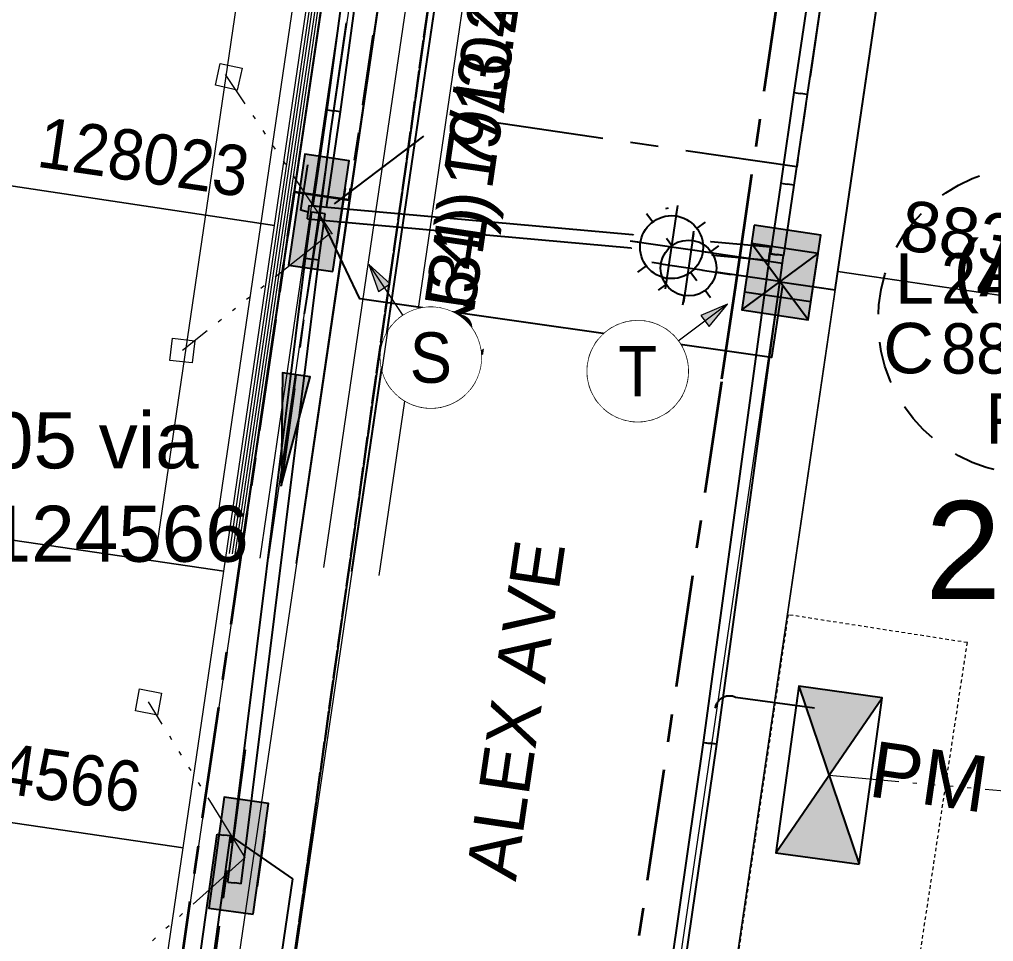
# Model space of a CAD drawing. Header units: metres. Extents: x 302924 to 306036, y 6267404 to 6269261.
# Drawn here: x 304142.18 to 304176.97, y 6268524.13 to 6268557.05 of the extents above; entities that cross this region are included whole.
import ezdxf
from ezdxf.enums import TextEntityAlignment as Align

# ---------------------------------------------------------------- set-up
doc = ezdxf.new("R2010")
doc.units = ezdxf.units.M
doc.set_wipeout_variables(frame=1)
for name, pattern in [('Cable Exist OH', [1, 1, 0]), ('Cable Exist UG', [7, 4, -1, 1, -1]), ('Dash', [5, 3, -2]), ('DASHED', [19.05, 12.7, -6.35]), ('DOT', [6.35, 0, -6.35]), ('HIDDEN2', [0.1875, 0.125, -0.0625]), ('PHANTOMX2', [5.6, 2.5, -0.5, 0.15, -0.5, 0.15, -0.5, 0.15, -0.5, 0.15, -0.5])]:
    doc.linetypes.add(name, pattern=pattern)
doc.layers.get('0').update_dxf_attribs({"color": 6})
doc.layers.add('. Const Lines _SP', color=251, linetype='Continuous', lineweight=0, plot=False, transparency=0.4)
doc.layers.add('._ MGA Trench Outline (PL)', color=248, linetype='Continuous', lineweight=0, plot=False, transparency=0.6)
for name, color, linetype, lineweight, true_color, plot, transparency in [('. Const Lines_HV', 7, 'Continuous', 0, 0x990000, False, 0.4), ('. Const Lines_LV', 7, 'Continuous', 0, 0x000099, False, 0.4), ('. Const Lines_SL', 7, 'Continuous', 0, 0x009999, False, 0.4), ('. Const Lines_SP_Trench (PL)', 7, 'Continuous', 0, 0x990099, False, 0.4)]:
    doc.layers.add(name, color=color, linetype=linetype, lineweight=lineweight, true_color=true_color, plot=plot, transparency=transparency)
for name, color, linetype, lineweight in [('_User Miscellaneous3', 51, 'Continuous', 13), ('_User_EW_Final', 82, 'Continuous', 20), ('_User_HV_Exist', 1, 'Continuous', 35), ('_User_LV_Exist', 5, 'Continuous', 25), ('_User_LV_Final', 5, 'Continuous', 25), ('_User_TR_Final', 6, 'Continuous', 25), ('Cadastre Land Parcels_SP_EXT', 118, 'Continuous', 15), ('Cadastre Other Property_SP_EXT', 138, 'DASHED', 15), ('Cadastre Road Names_SP_HV_LV_SL_EXT', 211, 'Continuous', 15), ('Services_SP_EXT', 42, 'PHANTOMX2', 20)]:
    doc.layers.add(name, color=color, linetype=linetype, lineweight=lineweight)
for name, color, linetype in [('Duct_SP_EXT', 30, 'Continuous'), ('Equip_SP_SL_EXT', 7, 'Continuous'), ('OH_Details_SP_MISC', 7, 'Continuous'), ('Sub_SP_EXT', 7, 'Continuous'), ('SupportsUG_SP_LV_EXT', 7, 'Continuous'), ('SupportsUG_SP_LV_SL_EXT', 7, 'Continuous'), ('Trench_SP_EXT', 7, 'Continuous')]:
    doc.layers.add(name, color=color, linetype=linetype)
doc.styles.add('COLUMN_LABEL', font='arial.ttf', dxfattribs={"height": 2})
doc.styles.add('ieISOCP', font='arial.ttf', dxfattribs={"height": 1.5})
doc.styles.add('POLE_LABEL', font='arial.ttf', dxfattribs={"height": 2})
doc.styles.add('SL_LABEL', font='arial.ttf', dxfattribs={"height": 2})
doc.styles.get("Standard").update_dxf_attribs({"font": 'arial.ttf'})
doc.linetypes.add('Cable o', pattern='A,4,-0.01,["O",Standard,S=1.5,R=0,X=0,Y=-0.75],-1.6', length=5.61)

# ---------------------------------------------------------------- blocks, each defined once
blk = doc.blocks.new('COLUMN_EXT')
blk.add_hatch(color=256).paths.add_polyline_path([(1.2, 1.2), (-1.2, 1.2), (-1.2, -1.2), (1.2, -1.2)])
blk.add_lwpolyline([(-1.2, 1.2), (-1.2, -1.2), (1.2, -1.2), (1.2, 1.2)], close=True)
at = {"style": 'COLUMN_LABEL', "width": 0.9, "flags": 8}
blk.add_attdef('ASSET_NUM', text='', height=1.8, rotation=360, dxfattribs=at).set_placement((4, 2), align=Align.MIDDLE_LEFT)
at = {"flags": 1}
blk.add_attdef('Z', (-2.351, -1.813), '', height=0.2, rotation=270, dxfattribs=at)
at = {"flags": 9}
for tag, p in [('NOTES', (-2, -1.813)), ('SUBURB', (-1.8, -1.813)), ('STREETNAME', (-1.6, -1.813)), ('LOCATION', (-1.4, -1.813)), ('LEGEND', (-1.2, -1.813)), ('USAGE', (-1, -1.813)), ('STATE', (-0.8, -1.813)), ('OWNED_BY', (-0.6, -1.813)), ('COLUMN_TYPE', (-0.4, -1.813))]:
    blk.add_attdef(tag, text='', height=0.2, rotation=270, dxfattribs=at).set_placement(p, align=Align.MIDDLE_LEFT)
for tag, style, p in [('STREET_CODE', 'COLUMN_LABEL', (-0.2, -1.813)), ('STRUCTURE_PLANT_NUMBER', 'POLE_LABEL', (0.031, -1.813))]:
    blk.add_attdef(tag, text='', height=0.2, rotation=270, dxfattribs=dict(at, style=style)).set_placement(p, align=Align.MIDDLE_LEFT)
blk = doc.blocks.new('*U75')
for tag, height, rotation, flags, p in [('LNUMBER', 1, 171.6439, 8, (-6.785, 2.007)), ('CONSTRUCTED_VOLTAGE', 0.01, 270, 9, (-0.005, 0)), ('CONTROL_TYPE', 0.01, 270, 9, (-0.005, 0)), ('LANTERN_PURPOSE', 0.01, 270, 9, (-0.005, 0)), ('LANTERN_TYPE', 0.01, 270, 9, (-0.005, 0)), ('NO_PHASES', 0.01, 270, 9, (-0.005, 0)), ('OPERATING_VOLTAGE', 0.01, 270, 9, (-0.005, 0)), ('OWNED_BY', 0.01, 270, 9, (-0.005, 0)), ('MAINTAINED_BY', 0.01, 270, 9, (-0.005, 0)), ('ORIENTATION', 0.01, 270, 9, (-0.005, 0)), ('STATE', 0.01, 270, 9, (-0.005, 0)), ('USAGE', 0.01, 270, 9, (-0.005, 0)), ('CEXIST', 0.01, 270, 9, (-0.005, 0)), ('CNEW', 0.01, 270, 9, (-0.005, 0)), ('CNUMBER', 0.01, 270, 9, (-0.005, 0)), ('CREMOVE', 0.01, 270, 9, (-0.005, 0)), ('CREPLACE', 0.01, 270, 9, (-0.005, 0)), ('LKINGHEIGHT', 0.01, 270, 9, (-0.005, 0)), ('LBRACKET', 0.01, 270, 9, (-0.005, 0)), ('LBRACKETVOCAB', 0.01, 270, 9, (-0.005, 0)), ('LCATEGORY', 0.01, 270, 9, (-0.005, 0)), ('LCHARGE1', 0.01, 270, 9, (-0.005, 0)), ('LCHARGE1PERCENT', 0.01, 270, 9, (-0.005, 0)), ('LCHARGE2', 0.01, 270, 9, (-0.005, 0)), ('LCHARGE2PERCENT', 0.01, 270, 9, (-0.005, 0)), ('LCHARGE3', 0.01, 270, 9, (-0.005, 0)), ('LCHARGE3PERCENT', 0.01, 270, 9, (-0.005, 0)), ('LEXIST', 0.01, 270, 9, (-0.005, 0)), ('LLAMP', 0.01, 270, 9, (-0.005, 0)), ('LLAMPVOCAB', 0.01, 270, 9, (-0.005, 0)), ('LMAST', 0.01, 270, 9, (-0.005, 0)), ('LMASTVOCAB', 0.01, 270, 9, (-0.005, 0)), ('LNEW', 0.01, 270, 9, (-0.005, 0)), ('LANTNUMBER', 0.01, 270, 9, (-0.005, 0)), ('LOUTREACH', 0.01, 270, 9, (-0.005, 0)), ('LOUTREACHVOCAB', 0.01, 270, 9, (-0.005, 0)), ('LRATECODE', 0.01, 270, 9, (-0.005, 0)), ('LREMOVE', 0.01, 270, 9, (-0.005, 0)), ('LREPLACE', 0.01, 270, 9, (-0.005, 0)), ('LTYPE', 0.01, 270, 9, (-0.005, 0)), ('LTYPEVOCAB', 0.01, 270, 9, (-0.005, 0)), ('LEGEND', 0.01, 270, 9, (-0.005, 0)), ('SUBURB', 0.01, 270, 9, (-0.005, 0)), ('STREETNAME', 0.01, 270, 9, (-0.005, 0)), ('LOCATION', 0.01, 270, 9, (-0.005, 0)), ('NOTES', 0.01, 270, 9, (-0.005, 0))]:
    blk.add_attdef(tag, text='', height=height, rotation=rotation, dxfattribs=dict(flags=flags)).set_placement(p, align=Align.MIDDLE_LEFT)
for tag, p, height, flags in [('OPERATED_BY', (-0.01, 0), 0.01, 9), ('Z', (-0.005, 0), 0.001, 1)]:
    blk.add_attdef(tag, p, '', height=height, rotation=270, dxfattribs=dict(flags=flags))
at = {"style": 'SL_LABEL', "flags": 9}
blk.add_attdef('STREET_CODE', text='', height=0.001, rotation=270, dxfattribs=at).set_placement((-0.004, 0), align=Align.MIDDLE_LEFT)
at = {"linetype": 'DOT'}
blk.add_wipeout([(-2.478, 0.363), (-3.067, -0.622), (-4.181, -0.903), (-5.166, -0.314), (-5.447, 0.799), (-4.858, 1.785), (-3.745, 2.065), (-2.759, 1.477)], dxfattribs=at)
for p, q in [((-4.858, 1.785), (-4.634, 1.484)), ((-4.181, -0.903), (-3.745, 2.065)), ((-3.799, 1.694), (-3.745, 2.065)), ((-2.759, 1.477), (-3.06, 1.253)), ((-2.478, 0.363), (-5.447, 0.799)), ((-5.076, 0.745), (-5.447, 0.799)), ((-0.005, 0), (-2.849, 0.418)), ((-5.166, -0.314), (-4.865, -0.09)), ((-3.067, -0.622), (-3.291, -0.321)), ((-4.181, -0.903), (-4.126, -0.532))]:
    blk.add_line(p, q)
at = {"linetype": 'DOT', "flags": 128}
blk.add_lwpolyline([(-2.478, 0.363), (-3.067, -0.622), (-4.181, -0.903), (-5.166, -0.314), (-5.447, 0.799), (-4.858, 1.785), (-3.745, 2.065), (-2.759, 1.477), (-2.478, 0.363)], close=True, dxfattribs=at)
blk.add_circle((-3.963, 0.581), 1.125)
blk = doc.blocks.new('CCP_EXT')
blk.add_lwpolyline([(-0.566, 0), (0, 0.566), (0.566, 0), (0, -0.566), (-0.566, 0)])
at = {"flags": 1}
blk.add_attdef('Z', (0, 0), '', height=0.01, dxfattribs=at)
at = {"flags": 9}
for tag in ['CCP_TYPE', 'CONSTRUCTED_VOLTAGE', 'NO_PHASES', 'OPERATING_VOLTAGE', 'ORIENTATION', 'OWNED_BY', 'USAGE', 'LEGEND', 'LIFE_SUPPORT', 'STATE', 'NOTES']:
    blk.add_attdef(tag, text='', height=0.01, dxfattribs=at).set_placement((0, 0), align=Align.MIDDLE_LEFT)
blk = doc.blocks.new('*U93')
at = {"layer": 'SupportsUG_SP_LV_EXT', "linetype": 'Continuous'}
h = blk.add_hatch(color=256, dxfattribs=at)
h.dxf.hatch_style = 1
h.paths.add_polyline_path([(0, -0.8), (-2, -0.8), (-2, 0.8), (0, 0.8)])
h = blk.add_hatch(color=256, dxfattribs=at)
h.dxf.hatch_style = 1
h.paths.add_polyline_path([(2, -0.8), (0, -0.8), (0, 0.8), (2, 0.8)])
blk.add_lwpolyline([(-2, -0.8), (1, -0.8), (-1, -0.8), (2, -0.8), (2, 0.8), (-2, 0.8)], close=True)
at = {"width": 0.9}
blk.add_attdef('ASSET_NUM', text='', height=1.8, rotation=360, dxfattribs=at).set_placement((4, 2), align=Align.MIDDLE_LEFT)
for tag, flags, p in [('OWNED_BY', 9, (-0.2, 0)), ('STREETNAME', 9, (-0.175, 0)), ('SUBURB', 1, (-0.158, 0)), ('PARENT', 9, (-0.143, 0)), ('NOTES', 9, (-0.127, 0)), ('LOCATION', 9, (-0.111, 0)), ('LEGEND', 9, (-0.091, 0)), ('SUPPORT_TYPE', 9, (-0.072, 0)), ('USAGE', 9, (-0.056, 0)), ('STATE', 9, (-0.032, 0))]:
    blk.add_attdef(tag, text='', height=0.01, rotation=270, dxfattribs=dict(flags=flags)).set_placement(p, align=Align.CENTER)
blk = doc.blocks.new('PILLAR_EXT')
at = {"layer": 'SupportsUG_SP_LV_EXT', "linetype": 'Continuous'}
h = blk.add_hatch(color=256, dxfattribs=at)
h.dxf.hatch_style = 1
h.paths.add_polyline_path([(-0.8, 0), (-0.8, 2), (0.8, 2), (0.8, 0)])
h = blk.add_hatch(color=256, dxfattribs=at)
h.dxf.hatch_style = 1
h.paths.add_polyline_path([(-0.8, -2), (-0.8, 0), (0.8, 0), (0.8, -2)])
blk.add_lwpolyline([(-0.8, 2), (-0.8, -1), (-0.8, 1), (-0.8, -2), (0.8, -2), (0.8, 2)], close=True)
at = {"width": 0.9}
blk.add_attdef('ASSET_NUM', text='', height=1.8, rotation=360, dxfattribs=at).set_placement((4, 2), align=Align.MIDDLE_LEFT)
for tag, flags, p in [('OWNED_BY', 9, (-0.2, 0)), ('STREETNAME', 9, (-0.175, 0)), ('SUBURB', 1, (-0.158, 0)), ('PARENT', 9, (-0.143, 0)), ('NOTES', 9, (-0.127, 0)), ('LOCATION', 9, (-0.111, 0)), ('LEGEND', 9, (-0.091, 0)), ('SUPPORT_TYPE', 9, (-0.072, 0)), ('USAGE', 9, (-0.056, 0)), ('STATE', 9, (-0.032, 0))]:
    blk.add_attdef(tag, text='', height=0.01, rotation=270, dxfattribs=dict(flags=flags)).set_placement(p, align=Align.CENTER)
blk = doc.blocks.new('SUB_PADMOUNT_EXT')
h = blk.add_hatch(color=256)
h.dxf.hatch_style = 1
h.paths.add_polyline_path([(-3, 1.5), (-3, -1.5), (0, 0)])
h = blk.add_hatch(color=256)
h.dxf.hatch_style = 1
h.paths.add_polyline_path([(3, 1.5), (0, 0), (3, -1.5)])
for p, q in [((-3, 1.5), (3, -1.5)), ((3, 1.5), (-3, -1.5))]:
    blk.add_line(p, q)
at = {"linetype": 'Continuous'}
blk.add_lwpolyline([(-3, -1.5), (3, -1.5), (3, 1.5), (-3, 1.5)], close=True, dxfattribs=at)
at = {"flags": 8}
blk.add_attdef('ASSET_NUM', text='', height=2.5, dxfattribs=at).set_placement((0, 5), align=Align.MIDDLE_CENTER)
for tag, flags, p in [('STREET_CODE', 9, (1.5, 0)), ('OPERATING_VOLTAGE', 9, (1.5, -0.4)), ('NO_PHASES', 9, (1.5, -0.2)), ('ORIENTATION', 9, (1.5, -0.6)), ('OWNED_BY', 9, (1.5, -0.8)), ('OPERATED_BY', 9, (1.5, -1)), ('CONSTRUCTED_VOLTAGE', 9, (1.5, -1.4)), ('MAINTAINED_BY', 9, (1.5, -1.2)), ('SECONDARY_VOLTAGE', 9, (1.5, -1.6)), ('STATE', 9, (1.5, -1.8)), ('PARENT', 9, (1.5, -2)), ('SUBSTATION_TYPE', 9, (1.5, -2.2)), ('USAGE', 9, (1.5, -2.4)), ('SUBURB', 9, (1.5, -2.8)), ('LEGEND', 9, (1.5, -2.6)), ('STREETNAME', 9, (1.5, -3)), ('LOCATION', 9, (1.5, -3.2)), ('NOTES', 9, (1.5, -3.4)), ('Z', 1, (1.5, -3.6))]:
    blk.add_attdef(tag, text='', height=0.2, dxfattribs=dict(flags=flags)).set_placement(p, align=Align.MIDDLE_LEFT)
blk = doc.blocks.new('*U149')
h = blk.add_hatch(color=256)
h.dxf.hatch_style = 1
h.paths.add_polyline_path([(-3.997, -0.165), (0.021, -0.499), (-0.021, 0.5)])
blk.add_line((-0.5, -0.021), (-3.997, -0.165))
at = {"flags": 128}
blk.add_lwpolyline([(-3.997, -0.165), (0.021, -0.499), (-0.021, 0.5)], close=True, dxfattribs=at)
blk.add_circle((0, 0), 0.0001)
blk = doc.blocks.new('*U151')
at = {"linetype": 'Continuous'}
h = blk.add_hatch(color=256, dxfattribs=at)
h.dxf.hatch_style = 1
h.paths.add_polyline_path([(13.176, 22.82), (15.399, 23.724), (14.495, 25.947), (12.272, 25.044)])
h = blk.add_hatch(color=256)
h.dxf.hatch_style = 1
h.paths.add_polyline_path([(13.176, 22.82), (14.495, 25.947), (15.399, 23.724)])
for p, q in [((13.176, 22.82), (14.495, 25.947)), ((15.399, 23.724), (12.272, 25.044)), ((10.404, 24.063), (10.279, 24.371)), ((11.295, 24.364), (11.166, 24.058)), ((13.836, 24.384), (11.701, 23.516)), ((9.556, 23.657), (9.861, 23.528)), ((9.856, 22.766), (9.549, 22.641)), ((12.002, 22.625), (11.696, 22.754)), ((10.262, 21.918), (10.391, 22.224)), ((11.278, 21.911), (11.153, 22.219))]:
    blk.add_line(p, q)
blk.add_line((9.856, 22.766), (12.21, 23.723), dxfattribs=at)
blk.add_lwpolyline([(12.272, 25.044), (13.176, 22.82), (15.399, 23.724), (14.495, 25.947)], close=True)
at = {"linetype": 'Continuous', "flags": 128}
blk.add_lwpolyline([(10.31, 24.294), (11.247, 21.988)], dxfattribs=at)
blk.add_circle((10.779, 23.141), 0.996)
blk = doc.blocks.new('*U190')
at = {"linetype": 'Dash', "ltscale": 0.5}
blk.add_circle((0, 0), 5.5, dxfattribs=at)
at = {"char_height": 1.8, "attachment_point": 6, "line_spacing_factor": 0.85}
for s, insert in [('L', (-3.5, 1.5)), ('C', (-3.5, -1))]:
    blk.add_mtext(s, dxfattribs=dict(at, insert=insert))
at = {"insert": (0, -2.6), "char_height": 1.8, "attachment_point": 2}
blk.add_mtext('PE', dxfattribs=at)
blk.add_mtext('PE', dxfattribs=at)
at = {"width": 0.9}
for tag, p in [('SNUMBER', (-3.25, 1.5)), ('CNUMBER', (-3.25, -1))]:
    blk.add_attdef(tag, text='', height=1.8, dxfattribs=at).set_placement(p, align=Align.MIDDLE_LEFT)
at = {"flags": 1}
blk.add_attdef('Z', (0, 0), '', height=0.2, dxfattribs=at)
blk = doc.blocks.new('*U163')
h = blk.add_hatch(color=256)
h.dxf.hatch_style = 1
h.paths.add_polyline_path([(2.258, 1.991), (2.556, 1.59), (3.209, 2.387)])
blk.add_line((3.209, 2.387), (1.444, 1.074))
at = {"flags": 128}
blk.add_lwpolyline([(2.258, 1.991), (2.556, 1.59), (3.209, 2.387), (2.258, 1.991)], dxfattribs=at)
at = {"linetype": 'Continuous', "flags": 128}
blk.add_lwpolyline([(0, 1.8), (-0.088, 1.798), (-0.176, 1.791), (-0.264, 1.781), (-0.351, 1.765), (-0.437, 1.746), (-0.523, 1.722), (-0.606, 1.695), (-0.689, 1.663), (-0.77, 1.627), (-0.849, 1.587), (-0.925, 1.544), (-1, 1.497), (-1.072, 1.446), (-1.142, 1.391), (-1.209, 1.334), (-1.273, 1.273), (-1.334, 1.209), (-1.391, 1.142), (-1.446, 1.072), (-1.497, 1), (-1.544, 0.925), (-1.587, 0.849), (-1.627, 0.77), (-1.663, 0.689), (-1.695, 0.606), (-1.722, 0.523), (-1.746, 0.437), (-1.765, 0.351), (-1.781, 0.264), (-1.791, 0.176), (-1.798, 0.088), (-1.8, 0), (-1.798, -0.088), (-1.791, -0.176), (-1.781, -0.264), (-1.765, -0.351), (-1.746, -0.437), (-1.722, -0.523), (-1.695, -0.606), (-1.663, -0.689), (-1.627, -0.77), (-1.587, -0.849), (-1.544, -0.925), (-1.497, -1), (-1.446, -1.072), (-1.391, -1.142), (-1.334, -1.209), (-1.273, -1.273), (-1.209, -1.334), (-1.142, -1.391), (-1.072, -1.446), (-1, -1.497), (-0.925, -1.544), (-0.849, -1.587), (-0.77, -1.627), (-0.689, -1.663), (-0.606, -1.695), (-0.523, -1.722), (-0.437, -1.746), (-0.351, -1.765), (-0.264, -1.781), (-0.176, -1.791), (-0.088, -1.798), (0, -1.8), (0.088, -1.798), (0.176, -1.791), (0.264, -1.781), (0.351, -1.765), (0.437, -1.746), (0.523, -1.722), (0.606, -1.695), (0.689, -1.663), (0.77, -1.627), (0.849, -1.587), (0.925, -1.544), (1, -1.497), (1.072, -1.446), (1.142, -1.391), (1.209, -1.334), (1.273, -1.273), (1.334, -1.209), (1.391, -1.142), (1.446, -1.072), (1.497, -1), (1.544, -0.925), (1.587, -0.849), (1.627, -0.77), (1.663, -0.689), (1.695, -0.606), (1.722, -0.523), (1.746, -0.437), (1.765, -0.351), (1.781, -0.264), (1.791, -0.176), (1.798, -0.088), (1.8, 0), (1.798, 0.088), (1.791, 0.176), (1.781, 0.264), (1.765, 0.351), (1.746, 0.437), (1.722, 0.523), (1.695, 0.606), (1.663, 0.689), (1.627, 0.77), (1.587, 0.849), (1.544, 0.925), (1.497, 1), (1.446, 1.072), (1.391, 1.142), (1.334, 1.209), (1.273, 1.273), (1.209, 1.334), (1.142, 1.391), (1.072, 1.446), (1, 1.497), (0.925, 1.544), (0.849, 1.587), (0.77, 1.627), (0.689, 1.663), (0.606, 1.695), (0.523, 1.722), (0.437, 1.746), (0.351, 1.765), (0.264, 1.781), (0.176, 1.791), (0.088, 1.798)], close=True, dxfattribs=at)
blk.add_circle((0, 0), 1.8)
at = {"width": 0.9}
blk.add_attdef('CODE', text='', height=1.8, dxfattribs=at).set_placement((0, 0), align=Align.MIDDLE_CENTER)
at = {"flags": 1}
blk.add_attdef('Z', (0, 0), '', height=0.2, dxfattribs=at)
at = {"linetype": 'Continuous'}
blk.add_wipeout([(0, 1.8), (-0.088, 1.798), (-0.176, 1.791), (-0.264, 1.781), (-0.351, 1.765), (-0.437, 1.746), (-0.523, 1.722), (-0.606, 1.695), (-0.689, 1.663), (-0.77, 1.627), (-0.849, 1.587), (-0.925, 1.544), (-1, 1.497), (-1.072, 1.446), (-1.142, 1.391), (-1.209, 1.334), (-1.273, 1.273), (-1.334, 1.209), (-1.391, 1.142), (-1.446, 1.072), (-1.497, 1), (-1.544, 0.925), (-1.587, 0.849), (-1.627, 0.77), (-1.663, 0.689), (-1.695, 0.606), (-1.722, 0.523), (-1.746, 0.437), (-1.765, 0.351), (-1.781, 0.264), (-1.791, 0.176), (-1.798, 0.088), (-1.8, 0), (-1.798, -0.088), (-1.791, -0.176), (-1.781, -0.264), (-1.765, -0.351), (-1.746, -0.437), (-1.722, -0.523), (-1.695, -0.606), (-1.663, -0.689), (-1.627, -0.77), (-1.587, -0.849), (-1.544, -0.925), (-1.497, -1), (-1.446, -1.072), (-1.391, -1.142), (-1.334, -1.209), (-1.273, -1.273), (-1.209, -1.334), (-1.142, -1.391), (-1.072, -1.446), (-1, -1.497), (-0.925, -1.544), (-0.849, -1.587), (-0.77, -1.627), (-0.689, -1.663), (-0.606, -1.695), (-0.523, -1.722), (-0.437, -1.746), (-0.351, -1.765), (-0.264, -1.781), (-0.176, -1.791), (-0.088, -1.798), (0, -1.8), (0.088, -1.798), (0.176, -1.791), (0.264, -1.781), (0.351, -1.765), (0.437, -1.746), (0.523, -1.722), (0.606, -1.695), (0.689, -1.663), (0.77, -1.627), (0.849, -1.587), (0.925, -1.544), (1, -1.497), (1.072, -1.446), (1.142, -1.391), (1.209, -1.334), (1.273, -1.273), (1.334, -1.209), (1.391, -1.142), (1.446, -1.072), (1.497, -1), (1.544, -0.925), (1.587, -0.849), (1.627, -0.77), (1.663, -0.689), (1.695, -0.606), (1.722, -0.523), (1.746, -0.437), (1.765, -0.351), (1.781, -0.264), (1.791, -0.176), (1.798, -0.088), (1.8, 0), (1.798, 0.088), (1.791, 0.176), (1.781, 0.264), (1.765, 0.351), (1.746, 0.437), (1.722, 0.523), (1.695, 0.606), (1.663, 0.689), (1.627, 0.77), (1.587, 0.849), (1.544, 0.925), (1.497, 1), (1.446, 1.072), (1.391, 1.142), (1.334, 1.209), (1.273, 1.273), (1.209, 1.334), (1.142, 1.391), (1.072, 1.446), (1, 1.497), (0.925, 1.544), (0.849, 1.587), (0.77, 1.627), (0.689, 1.663), (0.606, 1.695), (0.523, 1.722), (0.437, 1.746), (0.351, 1.765), (0.264, 1.781), (0.176, 1.791), (0.088, 1.798)], dxfattribs=at)
blk = doc.blocks.new('*U172')
h = blk.add_hatch(color=256)
h.dxf.hatch_style = 1
h.paths.add_polyline_path([(-1.871, 2.358), (-1.455, 2.635), (-2.218, 3.329)])
blk.add_line((-2.218, 3.329), (-0.998, 1.498))
at = {"flags": 128}
blk.add_lwpolyline([(-1.871, 2.358), (-1.455, 2.635), (-2.218, 3.329), (-1.871, 2.358)], dxfattribs=at)
at = {"linetype": 'Continuous', "flags": 128}
blk.add_lwpolyline([(0, 1.8), (-0.088, 1.798), (-0.176, 1.791), (-0.264, 1.781), (-0.351, 1.765), (-0.437, 1.746), (-0.523, 1.722), (-0.606, 1.695), (-0.689, 1.663), (-0.77, 1.627), (-0.849, 1.587), (-0.925, 1.544), (-1, 1.497), (-1.072, 1.446), (-1.142, 1.391), (-1.209, 1.334), (-1.273, 1.273), (-1.334, 1.209), (-1.391, 1.142), (-1.446, 1.072), (-1.497, 1), (-1.544, 0.925), (-1.587, 0.849), (-1.627, 0.77), (-1.663, 0.689), (-1.695, 0.606), (-1.722, 0.523), (-1.746, 0.437), (-1.765, 0.351), (-1.781, 0.264), (-1.791, 0.176), (-1.798, 0.088), (-1.8, 0), (-1.798, -0.088), (-1.791, -0.176), (-1.781, -0.264), (-1.765, -0.351), (-1.746, -0.437), (-1.722, -0.523), (-1.695, -0.606), (-1.663, -0.689), (-1.627, -0.77), (-1.587, -0.849), (-1.544, -0.925), (-1.497, -1), (-1.446, -1.072), (-1.391, -1.142), (-1.334, -1.209), (-1.273, -1.273), (-1.209, -1.334), (-1.142, -1.391), (-1.072, -1.446), (-1, -1.497), (-0.925, -1.544), (-0.849, -1.587), (-0.77, -1.627), (-0.689, -1.663), (-0.606, -1.695), (-0.523, -1.722), (-0.437, -1.746), (-0.351, -1.765), (-0.264, -1.781), (-0.176, -1.791), (-0.088, -1.798), (0, -1.8), (0.088, -1.798), (0.176, -1.791), (0.264, -1.781), (0.351, -1.765), (0.437, -1.746), (0.523, -1.722), (0.606, -1.695), (0.689, -1.663), (0.77, -1.627), (0.849, -1.587), (0.925, -1.544), (1, -1.497), (1.072, -1.446), (1.142, -1.391), (1.209, -1.334), (1.273, -1.273), (1.334, -1.209), (1.391, -1.142), (1.446, -1.072), (1.497, -1), (1.544, -0.925), (1.587, -0.849), (1.627, -0.77), (1.663, -0.689), (1.695, -0.606), (1.722, -0.523), (1.746, -0.437), (1.765, -0.351), (1.781, -0.264), (1.791, -0.176), (1.798, -0.088), (1.8, 0), (1.798, 0.088), (1.791, 0.176), (1.781, 0.264), (1.765, 0.351), (1.746, 0.437), (1.722, 0.523), (1.695, 0.606), (1.663, 0.689), (1.627, 0.77), (1.587, 0.849), (1.544, 0.925), (1.497, 1), (1.446, 1.072), (1.391, 1.142), (1.334, 1.209), (1.273, 1.273), (1.209, 1.334), (1.142, 1.391), (1.072, 1.446), (1, 1.497), (0.925, 1.544), (0.849, 1.587), (0.77, 1.627), (0.689, 1.663), (0.606, 1.695), (0.523, 1.722), (0.437, 1.746), (0.351, 1.765), (0.264, 1.781), (0.176, 1.791), (0.088, 1.798)], close=True, dxfattribs=at)
blk.add_circle((0, 0), 1.8)
at = {"width": 0.9}
blk.add_attdef('CODE', text='', height=1.8, dxfattribs=at).set_placement((0, 0), align=Align.MIDDLE_CENTER)
at = {"flags": 1}
blk.add_attdef('Z', (0, 0), '', height=0.2, dxfattribs=at)
at = {"linetype": 'Continuous'}
blk.add_wipeout([(0, 1.8), (-0.088, 1.798), (-0.176, 1.791), (-0.264, 1.781), (-0.351, 1.765), (-0.437, 1.746), (-0.523, 1.722), (-0.606, 1.695), (-0.689, 1.663), (-0.77, 1.627), (-0.849, 1.587), (-0.925, 1.544), (-1, 1.497), (-1.072, 1.446), (-1.142, 1.391), (-1.209, 1.334), (-1.273, 1.273), (-1.334, 1.209), (-1.391, 1.142), (-1.446, 1.072), (-1.497, 1), (-1.544, 0.925), (-1.587, 0.849), (-1.627, 0.77), (-1.663, 0.689), (-1.695, 0.606), (-1.722, 0.523), (-1.746, 0.437), (-1.765, 0.351), (-1.781, 0.264), (-1.791, 0.176), (-1.798, 0.088), (-1.8, 0), (-1.798, -0.088), (-1.791, -0.176), (-1.781, -0.264), (-1.765, -0.351), (-1.746, -0.437), (-1.722, -0.523), (-1.695, -0.606), (-1.663, -0.689), (-1.627, -0.77), (-1.587, -0.849), (-1.544, -0.925), (-1.497, -1), (-1.446, -1.072), (-1.391, -1.142), (-1.334, -1.209), (-1.273, -1.273), (-1.209, -1.334), (-1.142, -1.391), (-1.072, -1.446), (-1, -1.497), (-0.925, -1.544), (-0.849, -1.587), (-0.77, -1.627), (-0.689, -1.663), (-0.606, -1.695), (-0.523, -1.722), (-0.437, -1.746), (-0.351, -1.765), (-0.264, -1.781), (-0.176, -1.791), (-0.088, -1.798), (0, -1.8), (0.088, -1.798), (0.176, -1.791), (0.264, -1.781), (0.351, -1.765), (0.437, -1.746), (0.523, -1.722), (0.606, -1.695), (0.689, -1.663), (0.77, -1.627), (0.849, -1.587), (0.925, -1.544), (1, -1.497), (1.072, -1.446), (1.142, -1.391), (1.209, -1.334), (1.273, -1.273), (1.334, -1.209), (1.391, -1.142), (1.446, -1.072), (1.497, -1), (1.544, -0.925), (1.587, -0.849), (1.627, -0.77), (1.663, -0.689), (1.695, -0.606), (1.722, -0.523), (1.746, -0.437), (1.765, -0.351), (1.781, -0.264), (1.791, -0.176), (1.798, -0.088), (1.8, 0), (1.798, 0.088), (1.791, 0.176), (1.781, 0.264), (1.765, 0.351), (1.746, 0.437), (1.722, 0.523), (1.695, 0.606), (1.663, 0.689), (1.627, 0.77), (1.587, 0.849), (1.544, 0.925), (1.497, 1), (1.446, 1.072), (1.391, 1.142), (1.334, 1.209), (1.273, 1.273), (1.209, 1.334), (1.142, 1.391), (1.072, 1.446), (1, 1.497), (0.925, 1.544), (0.849, 1.587), (0.77, 1.627), (0.689, 1.663), (0.606, 1.695), (0.523, 1.722), (0.437, 1.746), (0.351, 1.765), (0.264, 1.781), (0.176, 1.791), (0.088, 1.798)], dxfattribs=at)

msp = doc.modelspace()

# ---------------------------------------------------------------- linework, layer by layer
at = {"layer": '. Const Lines_HV', "linetype": 'Continuous', "lineweight": 0, "flags": 128}
for points in [[(304171.5652, 6268670.295), (304170.1128, 6268660.4011), (304168.2973, 6268648.0336), (304166.8448, 6268638.1397), (304165.0288, 6268625.7689), (304163.1736, 6268613.3282), (304161.3553, 6268600.9529), (304159.9013, 6268591.0582), (304157.8664, 6268577.2064), (304156.0485, 6268564.8377), (304153.867, 6268549.9963), (304152.0498, 6268537.6279)], [(304173.544, 6268670.0045), (304172.0916, 6268660.1106), (304170.2761, 6268647.7431), (304168.8236, 6268637.8492), (304167.0072, 6268625.4761), (304165.1521, 6268613.0353), (304163.3341, 6268600.6621), (304161.88, 6268590.7674), (304159.8452, 6268576.9157), (304158.0272, 6268564.5469), (304155.8458, 6268549.7054), (304154.0285, 6268537.3372)]]:
    msp.add_lwpolyline(points, dxfattribs=at)
at = {"layer": '. Const Lines_LV', "linetype": 'Continuous', "lineweight": 0, "flags": 128}
for points in [[(304170.5758, 6268670.4402), (304169.1234, 6268660.5463), (304167.3079, 6268648.1789), (304165.8554, 6268638.2849), (304164.0395, 6268625.9152), (304162.1844, 6268613.4746), (304160.366, 6268601.0982), (304158.9119, 6268591.2036), (304156.8771, 6268577.3517), (304155.0591, 6268564.9832), (304152.8776, 6268550.1417), (304151.0604, 6268537.7733)], [(304172.5546, 6268670.1497), (304171.1022, 6268660.2558), (304169.2867, 6268647.8884), (304167.8342, 6268637.9944), (304166.018, 6268625.6225), (304164.1629, 6268613.1817), (304162.5096, 6268601.7392), (304160.8907, 6268590.9128), (304158.8558, 6268577.061), (304157.0378, 6268564.6923), (304154.8564, 6268549.8509), (304153.0391, 6268537.4825)], [(304174.5334, 6268669.8592), (304173.081, 6268659.9654), (304171.2655, 6268647.5979), (304169.813, 6268637.7039), (304167.9965, 6268625.3298), (304166.1413, 6268612.8889), (304164.3235, 6268600.5167), (304162.8694, 6268590.622), (304160.8346, 6268576.7704), (304159.0166, 6268564.4015), (304156.8351, 6268549.56), (304155.0179, 6268537.1918)], [(304165.1658, 6268661.1273), (304163.3503, 6268648.7599), (304161.8978, 6268638.8659), (304160.0826, 6268626.5007), (304158.2275, 6268614.0603), (304156.4085, 6268601.6797), (304154.9544, 6268591.7852), (304152.9195, 6268577.9331), (304151.1016, 6268565.5648), (304148.9202, 6268550.7234), (304147.1029, 6268538.3547)], [(304167.1446, 6268660.8368), (304165.3291, 6268648.4694), (304163.8766, 6268638.5754), (304162.0611, 6268626.208), (304160.206, 6268613.7674), (304158.3872, 6268601.389), (304156.9332, 6268591.4944), (304154.8983, 6268577.6424), (304153.0804, 6268565.274), (304150.8989, 6268550.4325), (304149.0816, 6268538.064)], [(304162.1847, 6268613.4767), (304160.3657, 6268601.0982), (304158.9116, 6268591.2038), (304156.8765, 6268577.3518), (304155.0591, 6268564.9832), (304152.8776, 6268550.1417)]]:
    msp.add_lwpolyline(points, dxfattribs=at)
at = {"layer": '. Const Lines_SL', "linetype": 'Continuous', "lineweight": 0, "flags": 128}
msp.add_lwpolyline([(304168.134, 6268660.6916), (304166.3185, 6268648.3241), (304164.866, 6268638.4302), (304163.0503, 6268626.0616), (304161.1952, 6268613.621), (304159.3766, 6268601.2436), (304157.9225, 6268591.349), (304155.8877, 6268577.4971), (304154.0697, 6268565.1286), (304151.8883, 6268550.2871), (304150.071, 6268537.9186)], dxfattribs=at)
at = {"layer": '. Const Lines_SP_Trench (PL)', "linetype": 'Continuous', "lineweight": 0, "flags": 128}
msp.add_lwpolyline([(304168.8266, 6268660.5899), (304167.011, 6268648.2225), (304165.5586, 6268638.3285), (304163.7428, 6268625.9591), (304161.8877, 6268613.5185), (304160.0692, 6268601.1418), (304158.6151, 6268591.2472), (304156.5802, 6268577.3953), (304154.7623, 6268565.0268), (304152.5808, 6268550.1853), (304150.7636, 6268537.8169)], dxfattribs=at)
at = {"layer": '._ MGA Trench Outline (PL)', "flags": 128}
for points in [[(304167.7383, 6268660.7497), (304165.9227, 6268648.3822), (304164.4703, 6268638.4883), (304162.6546, 6268626.1201), (304160.7995, 6268613.6796), (304158.9808, 6268601.3017), (304157.5268, 6268591.4071), (304155.4919, 6268577.5552), (304153.674, 6268565.1867), (304151.4925, 6268550.3453), (304149.6753, 6268537.9768)], [(304167.8372, 6268660.7351), (304166.0217, 6268648.3677), (304164.5692, 6268638.4737), (304162.7535, 6268626.1055), (304160.8984, 6268613.6649), (304159.0798, 6268601.2872), (304157.6257, 6268591.3926), (304155.5909, 6268577.5407), (304153.7729, 6268565.1722), (304151.5915, 6268550.3307), (304149.7742, 6268537.9623)], [(304167.9361, 6268660.7206), (304166.1206, 6268648.3532), (304164.6682, 6268638.4592), (304162.8525, 6268626.0909), (304160.9974, 6268613.6503), (304159.1787, 6268601.2727), (304157.7247, 6268591.3781), (304155.6898, 6268577.5261), (304153.8719, 6268565.1577), (304151.6904, 6268550.3162), (304149.8731, 6268537.9477)], [(304168.0351, 6268660.7061), (304166.2195, 6268648.3386), (304164.7671, 6268638.4447), (304162.9514, 6268626.0762), (304161.0963, 6268613.6357), (304159.2777, 6268601.2581), (304157.8236, 6268591.3635), (304155.7887, 6268577.5116), (304153.9708, 6268565.1431), (304151.7893, 6268550.3017), (304149.9721, 6268537.9332)]]:
    msp.add_lwpolyline(points, dxfattribs=at)
at = {"layer": '_User_HV_Exist', "linetype": 'Cable Exist UG', "flags": 128}
for points in [[(304145.6681, 6268507.7586), (304152.0051, 6268550.8913), (304153.9564, 6268550.6045), (304154.8225, 6268556.4967), (304154.8225, 6268556.4967), (304154.8225, 6268556.4967)], [(304197.5562, 6268518.9076), (304193.6559, 6268491.6311), (304160.2579, 6268497.0185), (304167.2921, 6268544.3111)]]:
    msp.add_lwpolyline(points, dxfattribs=at)
at = {"layer": '_User_LV_Exist', "linetype": 'Cable Exist UG'}
for points in [[(304152.9088, 6268550.0209), (304153.2939, 6268552.9739), (304153.2939, 6268552.9739), (304156.5143, 6268575.1514), (304157.0855, 6268579.0486), (304158.8283, 6268590.8381)], [(304189.5685, 6268576.6062), (304180.1308, 6268577.9818), (304180.1308, 6268577.9818), (304173.0341, 6268572.8205), (304169.943, 6268551.7797), (304158.4109, 6268553.4739)], [(304156.6129, 6268552.8743), (304152.9169, 6268550.0824)], [(304151.5338, 6268540.381), (304152.3684, 6268546.538), (304152.9169, 6268550.0824)], [(304149.8392, 6268527.8277), (304150.2577, 6268530.967), (304150.2577, 6268530.967)], [(304126.2681, 6268488.8547), (304127.3455, 6268486.685), (304127.3455, 6268486.685), (304137.5253, 6268485.1555), (304138.6815, 6268488.1155), (304144.9254, 6268492.9825), (304144.9254, 6268492.9825), (304149.7717, 6268527.8577)], [(304149.7717, 6268527.8577), (304151.9294, 6268526.3604), (304151.1548, 6268521.0386)]]:
    msp.add_lwpolyline(points, dxfattribs=at)
at = {"layer": '_User_LV_Final', "linetype": 'Cable o', "flags": 128}
msp.add_lwpolyline([(304169.3478, 6268547.6772), (304171.3192, 6268547.3876), (304173.2749, 6268560.6975), (304171.7907, 6268560.9156)], dxfattribs=at)
at = {"layer": 'Cadastre Land Parcels_SP_EXT', "linetype": 'Continuous'}
for points in [[(304190.0443, 6268574.5162), (304180.6484, 6268575.8853), (304174.8907, 6268571.6977), (304171.4166, 6268548.0461), (304185.8385, 6268545.9246), (304190.0443, 6268574.5162)], [(304153.5101, 6268564.7458), (304118.9448, 6268569.8082), (304116.7207, 6268554.8973), (304151.2973, 6268549.6919), (304153.5101, 6268564.7458)], [(304151.2973, 6268549.6919), (304116.7207, 6268554.8973), (304114.8673, 6268542.4256), (304149.4837, 6268537.3443), (304151.2973, 6268549.6919)], [(304491.222, 6268501.005), (304171.417, 6268548.046), (304162.321, 6268486.148), (304483.826, 6268438.112), (304491.222, 6268501.005)], [(304149.4837, 6268537.3443), (304114.8673, 6268542.4256), (304113.3939, 6268532.5465), (304148.0327, 6268527.4646), (304149.4837, 6268537.3443)], [(304148.0327, 6268527.4646), (304113.3939, 6268532.5465), (304111.9213, 6268522.6674), (304118.0984, 6268521.7596), (304131.2888, 6268519.8258), (304146.5817, 6268517.5851), (304148.0327, 6268527.4646)]]:
    msp.add_lwpolyline(points, close=True, dxfattribs=at)
at = {"layer": 'Cadastre Other Property_SP_EXT', "linetype": 'HIDDEN2'}
msp.add_lwpolyline([(304169.6352, 6268535.7912), (304167.766, 6268523.1046), (304174.1292, 6268522.2296), (304176.0381, 6268534.7969), (304169.6352, 6268535.7912)], close=True, dxfattribs=at)
at = {"layer": 'Duct_SP_EXT'}
for p, q in [((304153.1757, 6268553.8201), (304156.3063, 6268577.1817)), ((304153.6511, 6268553.7533), (304156.782, 6268577.1179)), ((304170.5727, 6268559.3891), (304169.8458, 6268554.4373)), ((304171.0534, 6268559.3585), (304170.3207, 6268554.3676)), ((304169.8458, 6268554.4373), (304169.371, 6268551.2029)), ((304169.8458, 6268554.4373), (304170.0833, 6268554.4025)), ((304170.3207, 6268554.3676), (304169.8459, 6268551.1331)), ((304170.3207, 6268554.3676), (304170.0833, 6268554.4025)), ((304152.6739, 6268550.4056), (304153.1757, 6268553.8201)), ((304153.1488, 6268550.3358), (304153.6511, 6268553.7533)), ((304153.1757, 6268553.8201), (304153.4134, 6268553.7867)), ((304153.6511, 6268553.7533), (304153.4134, 6268553.7867)), ((304169.371, 6268551.2029), (304169.0019, 6268548.6887)), ((304169.371, 6268551.2029), (304169.6085, 6268551.168)), ((304169.371, 6268551.2029), (304169.6085, 6268551.168)), ((304169.8459, 6268551.1331), (304169.4768, 6268548.6189)), ((304169.8459, 6268551.1331), (304169.6085, 6268551.168)), ((304169.8459, 6268551.1331), (304169.6085, 6268551.168)), ((304152.5128, 6268550.4063), (304152.4915, 6268550.1673)), ((304152.5128, 6268550.4063), (304168.9903, 6268548.9325)), ((304152.6739, 6268550.4056), (304152.9113, 6268550.3707)), ((304153.1488, 6268550.3358), (304152.9113, 6268550.3707)), ((304152.3935, 6268548.5182), (304152.6222, 6268550.1769)), ((304152.4701, 6268549.9282), (304152.4915, 6268550.1673)), ((304152.4701, 6268549.9282), (304168.9476, 6268548.4544)), ((304152.6222, 6268550.1769), (304152.8599, 6268550.1441)), ((304153.0977, 6268550.1113), (304152.8599, 6268550.1441)), ((304152.8694, 6268548.4558), (304153.0977, 6268550.1113)), ((304168.9903, 6268548.9325), (304168.9689, 6268548.6935)), ((304149.619, 6268526.2447), (304152.3935, 6268548.5182)), ((304150.0953, 6268526.1853), (304152.8694, 6268548.4558)), ((304152.3935, 6268548.5182), (304152.6315, 6268548.487)), ((304152.8694, 6268548.4558), (304152.6315, 6268548.487)), ((304166.612, 6268531.2339), (304169.0005, 6268548.6792)), ((304167.0876, 6268531.1688), (304169.4761, 6268548.6141)), ((304168.9476, 6268548.4544), (304168.9689, 6268548.6935)), ((304169.0005, 6268548.6792), (304169.2383, 6268548.6467)), ((304169.0019, 6268548.6887), (304169.2393, 6268548.6538)), ((304169.4761, 6268548.6141), (304169.2383, 6268548.6467)), ((304169.4768, 6268548.6189), (304169.2393, 6268548.6538)), ((304165.0172, 6268520.1571), (304166.6102, 6268531.2358)), ((304165.4923, 6268520.0887), (304167.0853, 6268531.1675)), ((304166.6102, 6268531.2358), (304166.8477, 6268531.2017)), ((304166.612, 6268531.2339), (304166.8498, 6268531.2014)), ((304167.0853, 6268531.1675), (304166.8477, 6268531.2017)), ((304167.0876, 6268531.1688), (304166.8498, 6268531.2014)), ((304148.23, 6268520.6675), (304149.2415, 6268527.9595)), ((304149.2415, 6268527.9595), (304149.4792, 6268527.9265)), ((304149.7169, 6268527.8935), (304149.4792, 6268527.9265)), ((304148.7054, 6268520.6016), (304149.7169, 6268527.8935)), ((304149.619, 6268526.2447), (304149.8572, 6268526.215)), ((304150.0953, 6268526.1853), (304149.8572, 6268526.215))]:
    msp.add_line(p, q, dxfattribs=at)
at = {"layer": 'Services_SP_EXT'}
for points in [[(304153.3589, 6268549.38), (304149.5462, 6268555.0834)], [(304153.2758, 6268549.4012), (304148.001, 6268545.2267)], [(304150.2408, 6268527.1281), (304146.7908, 6268532.6774)], [(304171.0982, 6268530.0614), (304181.4455, 6268529.1391)], [(304150.2408, 6268527.1281), (304145.41, 6268522.7813)]]:
    msp.add_lwpolyline(points, dxfattribs=at)
at = {"layer": 'Trench_SP_EXT', "linetype": 'Cable Exist UG'}
msp.add_lwpolyline([(304152.4915, 6268550.1673), (304152.2371, 6268550.2359), (304152.2371, 6268550.2359), (304152.4819, 6268551.8557)], dxfattribs=at)
msp.add_lwpolyline([(304170.5732, 6268532.4543), (304167.7613, 6268532.8418), (304167.7613, 6268532.8418, 0.4970232), (304167.0241, 6268532.4547)], format="xyb", dxfattribs=at)

# ---------------------------------------------------------------- block references
at = {"layer": '_User_LV_Exist', "linetype": 'ByBlock', "lineweight": -2}
msp.add_blockref('*U190', (304178.3472, 6268546.3002), dxfattribs=at).add_auto_attribs({'SNUMBER': '244290', 'CNUMBER': '883007'})
at = {"layer": '_User_LV_Final', "rotation": 79.89034973920033}
msp.add_blockref('*U149', (304152.0729, 6268544.3579), dxfattribs=at)
at = {"layer": 'Services_SP_EXT'}
for p, rotation in [((304149.6564, 6268555.0023), 302.7352262881383), ((304148.001, 6268545.2267), 38.34531738509819), ((304146.7908, 6268532.6773), 304.0582705913172)]:
    msp.add_blockref('CCP_EXT', p, dxfattribs=dict(at, rotation=rotation))
at = {"layer": 'Sub_SP_EXT'}
ref = msp.add_blockref('SUB_PADMOUNT_EXT', (304171.0982, 6268530.0614), dxfattribs=dict(at, rotation=82.13503734571347))
ref.add_attrib('ASSET_NUM', '27905', dxfattribs={"layer": '0', "height": 3.5}).set_placement((304174.5329, 6268538.1014), align=Align.MIDDLE_LEFT)
at = {"layer": 'SupportsUG_SP_LV_EXT'}
ref = msp.add_blockref('PILLAR_EXT', (304152.8776, 6268550.1417), dxfattribs=dict(at, rotation=171.638296125679))
ref.add_attrib('ASSET_NUM', '128023', dxfattribs={"layer": '0', "height": 1.8, "rotation": 171.6383, "text_generation_flag": 6, "width": 0.9}).set_placement((304150.3587, 6268551.5882), align=Align.MIDDLE_RIGHT)
ref = msp.add_blockref('*U93', (304150.0135, 6268527.1883), dxfattribs=dict(at, rotation=82.0582704884799))
ref.add_attrib('ASSET_NUM', '124566', dxfattribs={"layer": '0', "height": 1.8, "rotation": 171.65366, "text_generation_flag": 6, "width": 0.9}).set_placement((304146.5025, 6268529.6111), align=Align.MIDDLE_RIGHT)
at = {"layer": 'SupportsUG_SP_LV_SL_EXT'}
ref = msp.add_blockref('COLUMN_EXT', (304169.4378, 6268548.3367), dxfattribs=dict(at, rotation=351.6439338784189))
ref.add_attrib('ASSET_NUM', '883007', dxfattribs={"layer": '0', "height": 1.8, "rotation": 351.64393, "style": 'COLUMN_LABEL'}).set_placement((304173.686, 6268549.7342), align=Align.MIDDLE_LEFT)

# ---------------------------------------------------------------- texts
at = {"layer": '_User_EW_Final', "linetype": 'Continuous', "insert": (304156.3384, 6268544.8294, 50.9054), "char_height": 1.8, "attachment_point": 1, "rotation": 81.63874}
msp.add_mtext('(N31) 7/104 SC/GZ', dxfattribs=at)
at = {"layer": '_User_HV_Exist', "insert": (304193.6919, 6268552.8551), "char_height": 2.5, "attachment_point": 5}
msp.add_mtext('{\\H1.2x;\\LExisting \\PPMS No. 27905\\l\\P\\H0.66667x;(ABB Safelink Config: CFCC)}', dxfattribs=at)
at = {"layer": '_User_HV_Exist', "insert": (304174.6707, 6268530.0102), "char_height": 2, "attachment_point": 5, "rotation": 351.85558, "style": 'ieISOCP'}
msp.add_mtext_dynamic_manual_height_columns('PM', width=5.25, gutter_width=12.5, heights=[0], dxfattribs=at)
at = {"layer": '_User_LV_Exist', "insert": (304136.5491, 6268542.004), "char_height": 2, "attachment_point": 5}
msp.add_mtext('To \\PF/S PMS 27905 via\\PN/C LVL Pillar 124566 ', dxfattribs=at)
at = {"layer": '_User_TR_Final', "linetype": 'Continuous', "insert": (304156.3384, 6268544.8294, 50.9054), "char_height": 1.8, "attachment_point": 1, "rotation": 81.63874}
msp.add_mtext('(J54) 19/3.25 AAC "Neptune"', dxfattribs=at)
at = {"layer": 'Cadastre Road Names_SP_HV_LV_SL_EXT'}
msp.add_text('ALEX AVE', height=1.8, rotation=81.61038, dxfattribs=at).set_placement((304159.9084, 6268526.2454))

# ---------------------------------------------------------------- next in the draw order: block references
at = {"layer": 'Equip_SP_SL_EXT'}
msp.add_blockref('*U75', (304169.4382, 6268548.3367), dxfattribs=at)

# ---------------------------------------------------------------- next in the draw order: linework, layer by layer
at = {"layer": '. Const Lines_LV', "flags": 128}
for points in [[(304165.4975, 6268521.5204), (304173.0341, 6268572.8205), (304180.1308, 6268577.9818), (304190.3775, 6268576.4888), (304198.2039, 6268574.9836)], [(304167.4763, 6268521.2297), (304174.8907, 6268571.6977), (304180.6484, 6268575.8853), (304190.0443, 6268574.5162), (304197.8261, 6268573.0196)]]:
    msp.add_lwpolyline(points, dxfattribs=at)
at = {"layer": '._ MGA Trench Outline (PL)', "flags": 128}
for points in [[(304167.7383, 6268660.7497), (304165.9227, 6268648.3822), (304164.4703, 6268638.4883), (304162.6546, 6268626.1201), (304160.7995, 6268613.6796), (304158.9808, 6268601.3017), (304157.5268, 6268591.4071), (304155.4919, 6268577.5552), (304153.674, 6268565.1867), (304151.4925, 6268550.3453), (304149.6753, 6268537.9768)], [(304167.7383, 6268660.7497), (304165.9227, 6268648.3822), (304164.4703, 6268638.4883), (304162.6546, 6268626.1201), (304160.7995, 6268613.6796), (304158.9808, 6268601.3017), (304157.5268, 6268591.4071), (304155.4919, 6268577.5552), (304153.674, 6268565.1867), (304151.4925, 6268550.3453), (304149.6753, 6268537.9768)], [(304167.8372, 6268660.7351), (304166.0217, 6268648.3677), (304164.5692, 6268638.4737), (304162.7535, 6268626.1055), (304160.8984, 6268613.6649), (304159.0798, 6268601.2872), (304157.6257, 6268591.3926), (304155.5909, 6268577.5407), (304153.7729, 6268565.1722), (304151.5915, 6268550.3307), (304149.7742, 6268537.9623)], [(304167.8372, 6268660.7351), (304166.0217, 6268648.3677), (304164.5692, 6268638.4737), (304162.7535, 6268626.1055), (304160.8984, 6268613.6649), (304159.0798, 6268601.2872), (304157.6257, 6268591.3926), (304155.5909, 6268577.5407), (304153.7729, 6268565.1722), (304151.5915, 6268550.3307), (304149.7742, 6268537.9623)], [(304167.9361, 6268660.7206), (304166.1206, 6268648.3532), (304164.6682, 6268638.4592), (304162.8525, 6268626.0909), (304160.9974, 6268613.6503), (304159.1787, 6268601.2727), (304157.7247, 6268591.3781), (304155.6898, 6268577.5261), (304153.8719, 6268565.1577), (304151.6904, 6268550.3162), (304149.8731, 6268537.9477)], [(304167.9361, 6268660.7206), (304166.1206, 6268648.3532), (304164.6682, 6268638.4592), (304162.8525, 6268626.0909), (304160.9974, 6268613.6503), (304159.1787, 6268601.2727), (304157.7247, 6268591.3781), (304155.6898, 6268577.5261), (304153.8719, 6268565.1577), (304151.6904, 6268550.3162), (304149.8731, 6268537.9477)], [(304168.0351, 6268660.7061), (304166.2195, 6268648.3386), (304164.7671, 6268638.4447), (304162.9514, 6268626.0762), (304161.0963, 6268613.6357), (304159.2777, 6268601.2581), (304157.8236, 6268591.3635), (304155.7887, 6268577.5116), (304153.9708, 6268565.1431), (304151.7893, 6268550.3017), (304149.9721, 6268537.9332)], [(304168.0351, 6268660.7061), (304166.2195, 6268648.3386), (304164.7671, 6268638.4447), (304162.9514, 6268626.0762), (304161.0963, 6268613.6357), (304159.2777, 6268601.2581), (304157.8236, 6268591.3635), (304155.7887, 6268577.5116), (304153.9708, 6268565.1431), (304151.7893, 6268550.3017), (304149.9721, 6268537.9332)]]:
    msp.add_lwpolyline(points, dxfattribs=at)
at = {"layer": '_User_EW_Final', "linetype": 'Continuous', "flags": 128}
msp.add_lwpolyline([(304174.8454, 6268682.314), (304163.3357, 6268603.9598), (304151.3281, 6268518.8324), (304150.1226, 6268509.098)], dxfattribs=at)
at = {"layer": '_User_HV_Exist', "linetype": 'Cable Exist UG', "flags": 128}
for points in [[(304167.7632, 6268547.5644), (304169.2666, 6268557.7983)], [(304167.2714, 6268544.2165), (304167.7632, 6268547.5644)]]:
    msp.add_lwpolyline(points, dxfattribs=at)
at = {"layer": '_User_LV_Final', "linetype": 'Cable o', "flags": 128}
msp.add_lwpolyline([(304169.4364, 6268547.5576), (304169.0448, 6268544.9832), (304154.3412, 6268547.075), (304152.8776, 6268550.1417)], dxfattribs=at)
at = {"layer": '_User_TR_Final', "linetype": 'Continuous', "flags": 128}
msp.add_lwpolyline([(304174.8454, 6268682.314), (304163.3357, 6268603.9598), (304151.3281, 6268518.8324), (304150.1226, 6268509.098)], dxfattribs=at)
at = {"layer": 'OH_Details_SP_MISC', "color": 7, "linetype": 'Cable Exist OH', "lineweight": 30, "flags": 128}
msp.add_lwpolyline([(304128.5498, 6268364.8613), (304137.0308, 6268421.9189), (304151.3281, 6268518.8324), (304163.3357, 6268603.9598), (304175.0607, 6268683.8992), (304082.251, 6268697.512), (303965.112, 6268714.683), (303858.683, 6268730.285), (303747.5441, 6268737.607), (303622.527, 6268742.478), (303502.824, 6268747.306)], dxfattribs=at)

# ---------------------------------------------------------------- next in the draw order: block references
at = {"layer": '_User_LV_Final', "rotation": 329.4000389770051}
msp.add_blockref('*U151', (304145.0203, 6268533.7403), dxfattribs=at)

# ---------------------------------------------------------------- next in the draw order: block references
at = {"layer": '_User Miscellaneous3', "color": 40}
for name, p, values in [('*U172', (304156.8761, 6268544.9744), {'CODE': 'S'}), ('*U163', (304164.265, 6268544.4888), {'CODE': 'B'})]:
    msp.add_blockref(name, p, dxfattribs=at).add_auto_attribs(values)

# ---------------------------------------------------------------- next in the draw order: block references
msp.add_blockref('*U163', (304164.265, 6268544.4888), dxfattribs=at).add_auto_attribs({'CODE': 'T'})

# ---------------------------------------------------------------- next in the draw order: linework, layer by layer
at = {"layer": '. Const Lines _SP', "linetype": 'Continuous', "lineweight": 0, "flags": 128}
for points in [[(304163.9272, 6268632.0025), (304145.0136, 6268503.325)], [(304165.9059, 6268631.7117), (304146.9924, 6268503.0342)], [(304167.8847, 6268631.4209), (304148.9711, 6268502.7433)]]:
    msp.add_lwpolyline(points, dxfattribs=at)

doc.saveas('drawing.dxf')
